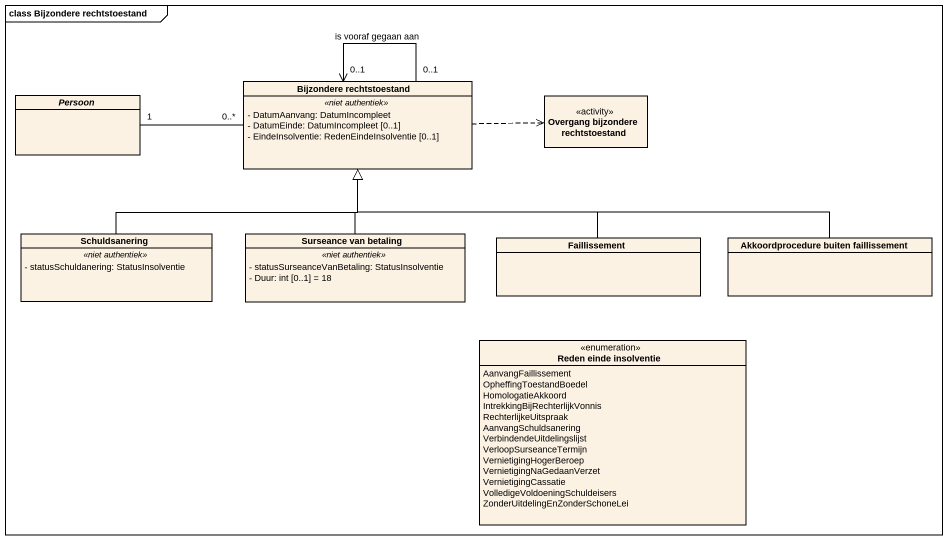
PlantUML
@startuml
mainframe class Bijzondere rechtstoestand
hide circle
hide empty members
skinparam classAttributeIconSize 0
abstract class Persoon
class "Bijzondere rechtstoestand" as Bijzondere_rechtstoestand {
  .. <<niet authentiek>> ..
  - DatumAanvang: DatumIncompleet
  - DatumEinde: DatumIncompleet [0..1]
  - EindeInsolventie: RedenEindeInsolventie [0..1]
}
class "Overgang bijzondere rechtstoestand" as Overgang_bijzondere <<activity>>
class Schuldsanering {
  .. <<niet authentiek>> ..
  - statusSchuldanering: StatusInsolventie
}
class "Surseance van betaling" as Surseance_van_betaling {
  .. <<niet authentiek>> ..
  - statusSurseanceVanBetaling: StatusInsolventie
  - Duur: int [0..1] = 18
}
class Faillissement
class "Akkoordprocedure buiten faillissement" as Akkoordprocedure_buiten
enum "Reden einde insolventie" as Reden_einde_insolventie {
  AanvangFaillissement
  OpheffingToestandBoedel
  HomologatieAkkoord
  IntrekkingBijRechterlijkVonnis
  RechterlijkeUitspraak
  AanvangSchuldsanering
  VerbindendeUitdelingslijst
  VerloopSurseanceTermijn
  VernietigingHogerBeroep
  VernietigingNaGedaanVerzet
  VernietigingCassatie
  VolledigeVoldoeningSchuldeisers
  ZonderUitdelingEnZonderSchoneLei
}
Bijzondere_rechtstoestand "0..*" -left- "1" Persoon
Bijzondere_rechtstoestand "0..1" --> "0..1" Bijzondere_rechtstoestand : is vooraf gegaan aan
Bijzondere_rechtstoestand .right.> Overgang_bijzondere
Schuldsanering -right-|> Bijzondere_rechtstoestand
Surseance_van_betaling -up-|> Bijzondere_rechtstoestand
Faillissement -left-|> Bijzondere_rechtstoestand
Akkoordprocedure_buiten -left-|> Bijzondere_rechtstoestand
@enduml
